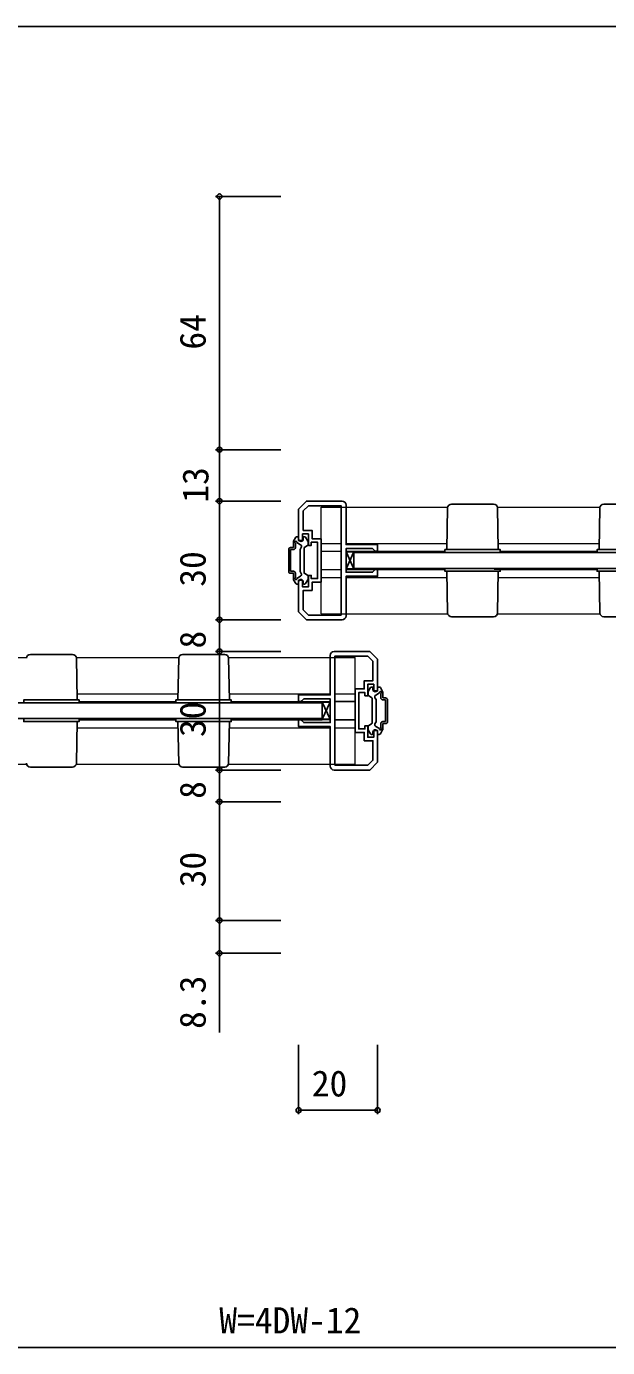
# Model space of a CAD drawing. Units: millimetres, scale not verified. Extents: x -525 to 525, y -808 to 806.
# Drawn here: x -8.4 to 138.6, y -278.9 to 55.1 of the extents above; entities that cross this region are included whole.
import ezdxf
from ezdxf.enums import TextEntityAlignment as Align

# ---------------------------------------------------------------- set-up
doc = ezdxf.new("R2010")
doc.units = ezdxf.units.MM
doc.header["$LTSCALE"] = 4
for name, color, linetype in [('0-3_YKK_11', 7, 'Continuous'), ('0-5_YKK_13', 4, 'Continuous'), ('0-7_YKK_D', 6, 'Continuous')]:
    doc.layers.add(name, color=color, linetype=linetype)
doc.layers.add('0-4_YKK_12', color=5, linetype='Continuous', lineweight=18)
doc.styles.add('ＭＳ ゴシック', font='')
doc.styles.get('ＭＳ ゴシック').set_extended_font_data('MS Gothic')

msp = doc.modelspace()

# ---------------------------------------------------------------- linework, layer by layer
at = {"layer": '0-3_YKK_11'}
for points in [[(71.41, -64.897), (62.41, -64.897), (60.41, -66.897), (60.41, -74.897), (61.41, -74.897), (61.41, -73.197), (62.91, -73.197), (62.91, -76.097), (63.61, -76.097), (63.61, -75.297), (65.21, -75.297), (65.21, -79.897), (65.21, -84.497), (63.61, -84.497), (63.61, -83.697), (62.91, -83.697), (62.91, -86.597), (61.41, -86.597), (61.41, -84.897), (60.41, -84.897), (60.41, -92.897), (62.41, -94.897), (71.41, -94.897)], [(72.41, -93.897), (72.41, -83.897), (80.41, -83.897), (80.41, -82.197), (79.81, -82.197), (79.61, -82.397), (79.11, -82.897), (72.41, -82.897), (72.41, -76.897), (79.11, -76.897), (79.61, -77.397), (79.81, -77.597), (80.41, -77.597), (80.41, -75.897), (72.41, -75.897), (72.41, -65.897)], [(69.41, -102.897), (78.41, -102.897), (80.41, -104.897), (80.41, -112.897), (79.41, -112.897), (79.41, -111.197), (77.91, -111.197), (77.91, -114.097), (77.21, -114.097), (77.21, -113.297), (75.61, -113.297), (75.61, -117.897), (75.61, -122.497), (77.21, -122.497), (77.21, -121.697), (77.91, -121.697), (77.91, -124.597), (79.41, -124.597), (79.41, -122.897), (80.41, -122.897), (80.41, -130.897), (78.41, -132.897), (69.41, -132.897)], [(68.41, -131.897), (68.41, -121.897), (60.41, -121.897), (60.41, -120.197), (61.01, -120.197), (61.21, -120.397), (61.71, -120.897), (68.41, -120.897), (68.41, -114.897), (61.71, -114.897), (61.21, -115.397), (61.01, -115.597), (60.41, -115.597), (60.41, -113.897), (68.41, -113.897), (68.41, -103.897)]]:
    msp.add_lwpolyline(points, dxfattribs=at)
for points in [[(71.21, -93.697), (71.21, -66.097), (62.907, -66.097), (61.61, -67.394), (61.61, -72.297), (63.81, -72.297), (63.81, -74.397), (66.11, -74.397), (66.11, -85.397), (63.81, -85.397), (63.81, -87.497), (61.61, -87.497), (61.61, -92.4), (62.907, -93.697)], [(69.61, -131.697), (69.61, -104.097), (77.913, -104.097), (79.21, -105.394), (79.21, -110.297), (77.01, -110.297), (77.01, -112.397), (74.71, -112.397), (74.71, -123.397), (77.01, -123.397), (77.01, -125.497), (79.21, -125.497), (79.21, -130.4), (77.913, -131.697)]]:
    msp.add_lwpolyline(points, close=True, dxfattribs=at)
for centre, start, end in [((71.41, -65.897), 0.00001, 89.99999), ((71.41, -93.897), 270.00001, 359.99999), ((69.41, -103.897), 90.00001, 179.99999), ((69.41, -131.897), 180.00001, 269.99999)]:
    msp.add_arc(centre, 1, start, end, dxfattribs=at)
at = {"layer": '0-4_YKK_12', "color": 2}
for p, q in [((66.11, -93.397), (66.11, -66.397)), ((69.51, -66.397), (66.11, -66.397)), ((66.11, -66.397), (98.125, -66.397)), ((110.695, -66.397), (136.625, -66.397)), ((66.11, -75.597), (71.21, -75.597)), ((72.41, -75.597), (97.91, -75.597)), ((110.91, -75.597), (136.437, -75.597)), ((66.11, -77.597), (71.21, -77.597)), ((72.41, -77.597), (97.41, -77.597)), ((111.41, -77.597), (135.91, -77.597)), ((66.11, -82.197), (71.21, -82.197)), ((72.41, -82.197), (97.41, -82.197)), ((135.91, -82.197), (109.91, -82.197)), ((111.41, -82.197), (135.91, -82.197)), ((66.11, -84.197), (71.21, -84.197)), ((72.41, -84.197), (97.91, -84.197)), ((110.91, -84.197), (136.437, -84.197)), ((66.11, -93.397), (98.125, -93.397)), ((110.695, -93.397), (136.625, -93.397)), ((-40.39, -104.397), (-8.375, -104.397)), ((4.195, -104.397), (30.125, -104.397)), ((42.695, -104.397), (74.71, -104.397)), ((74.71, -131.397), (74.71, -104.397)), ((4.41, -113.597), (29.937, -113.597)), ((4.91, -115.597), (29.41, -115.597)), ((42.883, -113.597), (68.41, -113.597)), ((43.41, -115.597), (68.41, -115.597)), ((69.61, -113.597), (74.71, -113.597)), ((74.71, -115.597), (69.61, -115.597)), ((69.61, -115.597), (74.71, -115.597)), ((74.71, -115.597), (69.61, -115.597)), ((4.91, -120.197), (29.41, -120.197)), ((29.41, -120.197), (8.41, -120.197)), ((43.41, -120.197), (66.41, -120.197)), ((68.41, -120.197), (43.41, -120.197)), ((74.71, -120.197), (69.61, -120.197)), ((4.41, -122.197), (29.937, -122.197)), ((42.883, -122.197), (68.41, -122.197)), ((69.61, -122.197), (74.71, -122.197)), ((-40.39, -131.397), (-8.375, -131.397)), ((4.195, -131.397), (30.125, -131.397)), ((42.695, -131.397), (74.71, -131.397))]:
    msp.add_line(p, q, dxfattribs=at)
msp.add_lwpolyline([(74.71, -120.197), (69.61, -120.197), (74.71, -120.197)], dxfattribs=at)
at = {"layer": '0-5_YKK_13'}
for p, q in [((98.093, -66.63), (97.91, -77.147)), ((109.726, -65.647), (99.093, -65.647)), ((110.91, -77.147), (110.726, -66.63)), ((136.41, -77.147), (136.593, -66.63)), ((137.593, -65.647), (148.226, -65.647)), ((59.11, -76.647), (58.41, -76.647)), ((59.11, -76.647), (58.41, -76.647)), ((59.11, -76.647), (59.11, -75.178)), ((59.11, -76.647), (59.11, -75.178)), ((59.15, -75.028), (59.716, -74.047)), ((59.15, -75.028), (59.716, -74.047)), ((59.61, -76.647), (59.61, -75.526)), ((59.61, -76.647), (59.61, -75.526)), ((60.911, -75.921), (59.95, -75.366)), ((60.911, -75.921), (59.95, -75.366)), ((59.976, -73.897), (60.21, -73.897)), ((59.976, -73.897), (60.21, -73.897)), ((60.41, -74.497), (60.41, -74.097)), ((60.41, -74.497), (60.41, -74.097)), ((60.81, -77.097), (61.094, -76.604)), ((60.81, -77.097), (61.094, -76.604)), ((61.61, -74.497), (61.61, -74.097)), ((61.61, -74.497), (61.61, -74.097)), ((61.944, -73.897), (61.81, -73.897)), ((61.944, -73.897), (61.81, -73.897)), ((61.81, -76.82), (61.81, -82.974)), ((61.81, -76.82), (61.81, -82.974)), ((62.66, -76.156), (61.96, -76.561)), ((62.66, -76.156), (61.96, -76.561)), ((62.77, -75.028), (62.204, -74.047)), ((62.77, -75.028), (62.204, -74.047)), ((62.81, -75.897), (62.81, -75.178)), ((62.81, -75.897), (62.81, -75.178)), ((57.91, -82.647), (57.91, -77.147)), ((57.91, -82.647), (57.91, -77.147)), ((59.11, -77.147), (58.41, -77.147)), ((58.41, -82.647), (58.41, -77.147)), ((59.11, -77.147), (58.41, -77.147)), ((58.41, -82.647), (58.41, -77.147)), ((60.81, -82.697), (60.81, -77.097)), ((60.81, -82.697), (60.81, -77.097)), ((72.41, -82.048), (74.41, -77.746)), ((72.41, -77.746), (74.41, -82.048)), ((59.11, -82.647), (58.41, -82.647)), ((59.11, -82.647), (58.41, -82.647)), ((59.11, -83.147), (58.41, -83.147)), ((59.11, -83.147), (58.41, -83.147)), ((59.11, -84.617), (59.11, -83.147)), ((59.11, -84.617), (59.11, -83.147)), ((59.61, -84.268), (59.61, -83.147)), ((59.61, -84.268), (59.61, -83.147)), ((60.81, -82.697), (61.094, -83.19)), ((60.81, -82.697), (61.094, -83.19)), ((62.66, -83.638), (61.96, -83.234)), ((62.66, -83.638), (61.96, -83.234)), ((98.093, -93.165), (97.91, -82.647)), ((110.91, -82.647), (110.726, -93.165)), ((136.41, -82.647), (136.593, -93.165)), ((59.15, -84.767), (59.716, -85.747)), ((59.15, -84.767), (59.716, -85.747)), ((60.911, -83.873), (59.95, -84.428)), ((60.911, -83.873), (59.95, -84.428)), ((59.976, -85.897), (60.21, -85.897)), ((59.976, -85.897), (60.21, -85.897)), ((60.41, -85.297), (60.41, -85.697)), ((60.41, -85.297), (60.41, -85.697)), ((61.61, -85.297), (61.61, -85.697)), ((61.61, -85.297), (61.61, -85.697)), ((61.944, -85.897), (61.81, -85.897)), ((61.944, -85.897), (61.81, -85.897)), ((62.77, -84.767), (62.204, -85.747)), ((62.77, -84.767), (62.204, -85.747)), ((62.81, -83.898), (62.81, -84.617)), ((62.81, -83.898), (62.81, -84.617)), ((109.726, -94.147), (99.093, -94.147)), ((137.593, -94.147), (148.226, -94.147)), ((3.226, -103.647), (-7.407, -103.647)), ((4.41, -115.147), (4.226, -104.63)), ((29.91, -115.147), (30.093, -104.63)), ((31.093, -103.647), (41.726, -103.647)), ((42.726, -104.63), (42.91, -115.147)), ((78.01, -113.897), (78.01, -113.178)), ((78.05, -113.028), (78.616, -112.047)), ((78.876, -111.897), (79.01, -111.897)), ((79.21, -112.497), (79.21, -112.097)), ((79.908, -113.921), (80.87, -113.366)), ((80.41, -112.497), (80.41, -112.097)), ((80.844, -111.897), (80.61, -111.897)), ((81.67, -113.028), (81.104, -112.047)), ((81.21, -114.647), (81.21, -113.526)), ((81.71, -114.647), (81.71, -113.178)), ((66.41, -120.048), (68.41, -115.746)), ((66.41, -115.746), (68.41, -120.048)), ((78.16, -114.156), (78.86, -114.561)), ((79.01, -114.82), (79.01, -120.974)), ((80.01, -115.097), (79.725, -114.604)), ((80.01, -120.697), (80.01, -115.097)), ((81.71, -114.647), (82.41, -114.647)), ((81.71, -115.147), (82.41, -115.147)), ((82.41, -120.647), (82.41, -115.147)), ((82.91, -120.647), (82.91, -115.147)), ((4.41, -120.647), (4.226, -131.165)), ((29.91, -120.647), (30.093, -131.165)), ((42.726, -131.165), (42.91, -120.647)), ((78.01, -121.898), (78.01, -122.617)), ((78.05, -122.767), (78.616, -123.747)), ((78.16, -121.638), (78.86, -121.234)), ((79.21, -123.297), (79.21, -123.697)), ((80.01, -120.697), (79.725, -121.19)), ((79.908, -121.873), (80.87, -122.428)), ((80.41, -123.297), (80.41, -123.697)), ((81.67, -122.767), (81.104, -123.747)), ((81.21, -122.268), (81.21, -121.147)), ((81.71, -120.647), (82.41, -120.647)), ((81.71, -121.147), (82.41, -121.147)), ((81.71, -122.617), (81.71, -121.147)), ((78.876, -123.897), (79.01, -123.897)), ((80.844, -123.897), (80.61, -123.897)), ((3.226, -132.147), (-7.407, -132.147)), ((31.093, -132.147), (41.726, -132.147))]:
    msp.add_line(p, q, dxfattribs=at)
for points in [[(74.41, -77.746), (72.41, -77.746), (72.41, -82.048), (74.41, -82.048)], [(111.41, -77.897), (97.41, -77.897), (97.41, -77.147), (111.41, -77.147)], [(135.91, -77.897), (149.91, -77.897), (149.91, -77.147), (135.91, -77.147)], [(111.41, -81.897), (97.41, -81.897), (97.41, -82.647), (111.41, -82.647)], [(135.91, -81.897), (149.91, -81.897), (149.91, -82.647), (135.91, -82.647)], [(4.91, -115.897), (-9.09, -115.897), (-9.09, -115.147), (4.91, -115.147)], [(29.41, -115.897), (43.41, -115.897), (43.41, -115.147), (29.41, -115.147)], [(68.41, -115.746), (66.41, -115.746), (66.41, -120.048), (68.41, -120.048)], [(4.91, -119.897), (-9.09, -119.897), (-9.09, -120.647), (4.91, -120.647)], [(29.41, -119.897), (43.41, -119.897), (43.41, -120.647), (29.41, -120.647)]]:
    msp.add_lwpolyline(points, close=True, dxfattribs=at)
for points in [[(172.91, -77.897), (74.41, -77.897), (74.41, -81.897), (172.91, -81.897)], [(106.856, -81.897), (172.91, -81.897), (172.91, -77.897), (106.856, -77.897)], [(66.41, -115.897), (-32.09, -115.897), (-32.09, -119.897), (66.41, -119.897)], [(0.356, -119.897), (66.41, -119.897), (66.41, -115.897), (0.356, -115.897)]]:
    msp.add_lwpolyline(points, dxfattribs=at)
for centre, radius, start, end in [((99.093, -66.647), 1, 90, 179), ((109.726, -66.647), 1, 1, 90), ((137.593, -66.647), 1, 90, 179), ((58.41, -77.147), 0.5, 90, 180), ((58.41, -77.147), 0.5, 90, 180), ((59.41, -75.178), 0.3, 150, 180), ((59.41, -75.178), 0.3, 150, 180), ((59.11, -76.647), 0.5, 270, 0), ((59.11, -76.647), 0.5, 270, 0), ((59.71, -75.297), 0.25, 343.95468, 246.42182), ((59.71, -75.297), 0.25, 343.95468, 246.42182), ((59.976, -74.197), 0.3, 90, 150), ((59.976, -74.197), 0.3, 90, 150), ((60.21, -74.097), 0.2, 0, 90), ((60.21, -74.097), 0.2, 0, 90), ((61.01, -74.497), 0.6, 180, 0), ((61.01, -74.497), 0.6, 180, 0), ((60.661, -76.354), 0.5, 330, 60), ((60.661, -76.354), 0.5, 330, 60), ((61.81, -74.097), 0.2, 90, 180), ((61.81, -74.097), 0.2, 90, 180), ((62.11, -76.82), 0.3, 120, 180), ((62.11, -76.82), 0.3, 120, 180), ((61.944, -74.197), 0.3, 30, 90), ((61.944, -74.197), 0.3, 30, 90), ((62.51, -75.897), 0.3, 300, 0), ((62.51, -75.897), 0.3, 300, 0), ((62.51, -75.178), 0.3, 0, 30), ((62.51, -75.178), 0.3, 0, 30), ((58.41, -82.647), 0.5, 180, 270), ((58.41, -82.647), 0.5, 180, 270), ((59.11, -83.147), 0.5, 0, 90), ((59.11, -83.147), 0.5, 0, 90), ((60.661, -83.44), 0.5, 300, 30), ((60.661, -83.44), 0.5, 300, 30), ((62.11, -82.974), 0.3, 180, 240), ((62.11, -82.974), 0.3, 180, 240), ((59.41, -84.617), 0.3, 180, 210), ((59.41, -84.617), 0.3, 180, 210), ((59.71, -84.497), 0.25, 113.57818, 16.04532), ((59.71, -84.497), 0.25, 113.57818, 16.04532), ((59.976, -85.597), 0.3, 210, 270), ((59.976, -85.597), 0.3, 210, 270), ((60.21, -85.697), 0.2, 270, 0), ((60.21, -85.697), 0.2, 270, 0), ((61.01, -85.297), 0.6, 0, 180), ((61.01, -85.297), 0.6, 0, 180), ((61.81, -85.697), 0.2, 180, 270), ((61.81, -85.697), 0.2, 180, 270), ((61.944, -85.597), 0.3, 270, 330), ((61.944, -85.597), 0.3, 270, 330), ((62.51, -83.898), 0.3, 0, 60), ((62.51, -83.898), 0.3, 0, 60), ((62.51, -84.617), 0.3, 330, 0), ((62.51, -84.617), 0.3, 330, 0), ((99.093, -93.147), 1, 181, 270), ((109.726, -93.147), 1, 270, 359), ((137.593, -93.147), 1, 181, 270), ((-7.407, -104.647), 1, 90, 179), ((3.226, -104.647), 1, 1, 90), ((31.093, -104.647), 1, 90, 179), ((41.726, -104.647), 1, 1, 90), ((78.31, -113.178), 0.3, 150, 180), ((78.876, -112.197), 0.3, 90, 150), ((79.01, -112.097), 0.2, 0, 90), ((79.81, -112.497), 0.6, 180, 0), ((80.61, -112.097), 0.2, 90, 180), ((80.844, -112.197), 0.3, 30, 90), ((81.11, -113.297), 0.25, 293.57818, 196.04532), ((81.41, -113.178), 0.3, 0, 30), ((78.31, -113.897), 0.3, 180, 240), ((78.71, -114.82), 0.3, 0, 60), ((80.158, -114.354), 0.5, 120, 210), ((81.71, -114.647), 0.5, 180, 270), ((82.41, -115.147), 0.5, 0, 90), ((78.31, -121.898), 0.3, 120, 180), ((78.31, -122.617), 0.3, 180, 210), ((78.71, -120.974), 0.3, 300, 0), ((79.81, -123.297), 0.6, 0, 180), ((80.158, -121.44), 0.5, 150, 240), ((81.11, -122.497), 0.25, 163.95468, 66.42182), ((81.71, -121.147), 0.5, 90, 180), ((81.41, -122.617), 0.3, 330, 0), ((82.41, -120.647), 0.5, 270, 0), ((78.876, -123.597), 0.3, 210, 270), ((79.01, -123.697), 0.2, 270, 0), ((80.61, -123.697), 0.2, 180, 270), ((80.844, -123.597), 0.3, 270, 330), ((-7.407, -131.147), 1, 181, 270), ((3.226, -131.147), 1, 270, 359), ((31.093, -131.147), 1, 181, 270), ((41.726, -131.147), 1, 270, 359)]:
    msp.add_arc(centre, radius, start, end, dxfattribs=at)
at = {"layer": '0-7_YKK_D'}
for p, q in [((163.91, 55.103), (-149.59, 55.103)), ((55.91, 12.103), (39.41, 12.103)), ((40.41, 12.103), (40.41, -51.897)), ((55.91, -51.897), (39.41, -51.897)), ((55.91, -51.897), (39.41, -51.897)), ((40.41, -64.897), (40.41, -51.897)), ((55.91, -64.897), (39.41, -64.897)), ((55.91, -64.897), (39.41, -64.897)), ((40.41, -94.897), (40.41, -64.897)), ((55.91, -94.897), (39.41, -94.897)), ((55.91, -94.897), (39.41, -94.897)), ((40.41, -102.897), (40.41, -94.897)), ((55.91, -102.897), (39.41, -102.897)), ((55.91, -102.897), (39.41, -102.897)), ((40.41, -132.897), (40.41, -102.897)), ((55.91, -132.897), (39.41, -132.897)), ((55.91, -132.897), (39.41, -132.897)), ((40.41, -132.897), (40.41, -140.897)), ((55.91, -140.897), (39.41, -140.897)), ((55.91, -140.897), (39.41, -140.897)), ((40.41, -140.897), (40.41, -170.897)), ((55.91, -170.897), (39.41, -170.897)), ((55.91, -170.897), (39.41, -170.897)), ((55.91, -179.197), (39.41, -179.197)), ((60.41, -202.397), (60.41, -219.897)), ((80.41, -202.397), (80.41, -219.897)), ((80.41, -218.897), (60.41, -218.897)), ((310.41, -278.897), (-169.59, -278.897))]:
    msp.add_line(p, q, dxfattribs=at)
msp.add_lwpolyline([(40.41, -170.897), (40.41, -179.197), (40.41, -199.219)], dxfattribs=at)
for centre in [(40.41, 12.103), (40.41, -51.897), (40.41, -51.897), (40.41, -64.897), (40.41, -64.897), (40.41, -94.897), (40.41, -94.897), (40.41, -102.897), (40.41, -102.897), (40.41, -132.897), (40.41, -132.897), (40.41, -140.897), (40.41, -140.897), (40.41, -170.897), (40.41, -170.897), (40.41, -179.197), (60.41, -218.897), (80.41, -218.897)]:
    msp.add_circle(centre, 0.637, dxfattribs=at)

# ---------------------------------------------------------------- texts
at = {"layer": '0-7_YKK_D', "style": 'ＭＳ ゴシック'}
for s, p in [('64', (38.91, -26.596)), ('13', (39.61, -65.3)), ('30', (38.91, -86.545)), ('8', (38.91, -102.17)), ('30', (38.91, -124.545)), ('8', (38.91, -140.17)), ('30', (38.91, -162.545)), ('8.3', (38.91, -198.332))]:
    msp.add_text(s, height=6.598, rotation=90, dxfattribs=at).set_placement(p, align=Align.BOTTOM_LEFT)
for s, p in [('20', (63.762, -217.397)), ('W=4DW-12', (40.367, -277.297))]:
    msp.add_text(s, height=6.598, dxfattribs=at).set_placement(p, align=Align.BOTTOM_LEFT)

doc.saveas('drawing.dxf')
